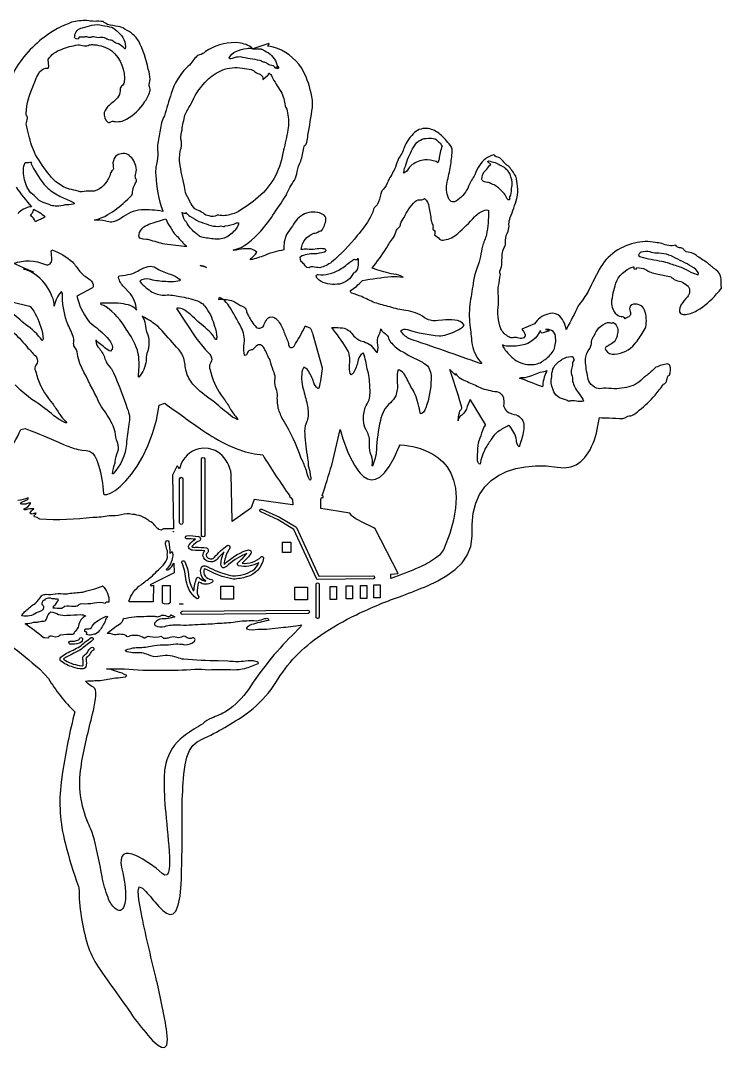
# Model space of a CAD drawing. Extents: x 1.7 to 29.6, y 0.9 to 42.6.
# Drawn here: x 15.69 to 29.64, y 0.92 to 21.36 of the extents above; entities that cross this region are included whole.
import ezdxf

# ---------------------------------------------------------------- set-up
doc = ezdxf.new("R2010")
doc.units = 0
doc.linetypes.add('0', pattern=[0])
doc.layers.add('1', color=7, linetype='0')

msp = doc.modelspace()

# ---------------------------------------------------------------- linework, layer by layer
at = {"layer": '1'}
for points in [[(14.877773, 9.345161, -0.044634), (16.068104, 8.456306), (16.172707, 8.352585), (16.247654, 8.264275, 0.059456), (16.772152, 7.601959, 0.022772), (16.529171, 6.400893), (16.50341, 6.202407, 0.097724), (16.582159, 4.994039, 0.02961), (16.846912, 4.127075), (16.855816, 4.096024, 0.071144), (17.026754, 2.967702, 0.064091), (17.235443, 2.527192, -0.002055), (17.970167, 1.488497, 0.024813), (18.320026, 1.063995), (18.415649, 0.976868), (18.496403, 0.927643), (18.559616, 0.922531), (18.602619, 0.967712), (18.617123, 1.08432), (18.597725, 1.286758, 0.018487), (18.384703, 2.318351, -0.008054), (18.091303, 3.614013), (18.049095, 3.862244), (18.035194, 4.035858), (18.056522, 4.116989), (18.119354, 4.089294, -0.033521), (18.363602, 3.819031), (18.444511, 3.727631), (18.522938, 3.649567), (18.597549, 3.593185), (18.667004, 3.566895), (18.729969, 3.579071), (18.785103, 3.638092), (18.831081, 3.752335), (18.866558, 3.930191), (18.8902, 4.180023, 0.011195), (18.908752, 5.683895, -0.017557), (18.941673, 6.362565), (18.967705, 6.543884), (19.005005, 6.699997), (19.05563, 6.829575), (19.121658, 6.93129), (19.205147, 7.003799), (19.30584, 7.055344, 0.043793), (20.184855, 7.560767, 0.068941), (20.678677, 8.044121), (20.773624, 8.186295, -0.110846), (21.669985, 9.12732, -0.041088), (22.376432, 9.535048, -0.030509), (23.288769, 9.912667, 0.008612), (23.789524, 10.110359), (23.992382, 10.206573), (24.177608, 10.312592), (24.340672, 10.431435), (24.477047, 10.566101), (24.582211, 10.719597), (24.65163, 10.894936), (24.680775, 11.0951), (24.677288, 11.329613), (24.697887, 11.554604), (24.748333, 11.753639), (24.826221, 11.927422), (24.929165, 12.076683), (25.05479, 12.20211), (25.200695, 12.304443), (25.364498, 12.384361), (25.543804, 12.442589), (25.736233, 12.479836), (25.939396, 12.496811), (26.150898, 12.494225), (26.368359, 12.472794), (26.518307, 12.460213), (26.640652, 12.477058), (26.747776, 12.518433), (26.840694, 12.580681), (26.920444, 12.660095), (26.988056, 12.752998, 0.09305), (27.180035, 13.290665), (27.208721, 13.460754, 0.052764), (27.405003, 13.453896, 0.028377), (27.673931, 13.440292, 0.155297), (27.750942, 13.474167, -0.049078), (27.852528, 13.498817, 0.087634), (28.001194, 13.603653, 0.048598), (28.318417, 13.90239, -0.013996), (28.486019, 14.118805, 0.125907), (28.547298, 14.175766), (28.561253, 14.259872, -0.285291), (28.606541, 14.303383, 0.17697), (28.610842, 14.495563, 0.219417), (28.565311, 14.526634, 0.085441), (28.334675, 14.457114, 0.008385), (28.202641, 14.335175, 0.05997), (28.033527, 14.193703, -0.147196), (27.701374, 14.048454, -0.034961), (27.503231, 14.027885, 0.017106), (27.289265, 14.043343, -0.146018), (27.150791, 14.039978, -0.100474), (27.017971, 14.146446, -0.115584), (26.97205, 14.29744, -0.051662), (26.931774, 14.633484, -0.132021), (27.018456, 14.828723, 0.128078), (27.054993, 14.971539, -0.12872), (27.106197, 15.08712, -0.050875), (27.197483, 15.242935, -0.1275), (27.373034, 15.346326, -0.134938), (27.436764, 15.339706, 0.187228), (27.481884, 15.346558), (27.490574, 15.347214), (27.497356, 15.33934, -0.32655), (27.570217, 15.128296), (27.565792, 15.106796, -0.256289), (27.425241, 14.911393, 0.014251), (27.338657, 14.85943, 0.368815), (27.335724, 14.796961, 0.303767), (27.511448, 14.720032, 0.208424), (27.91316, 14.923111, 0.065397), (28.07719, 15.164574, 0.170804), (28.13728, 15.301918, 0.14982), (28.089725, 15.636513, 0.31124), (27.855915, 15.70383, 0.382246), (27.814129, 15.591408), (27.822727, 15.5662, -0.456773), (27.77766, 15.455284, 0.030426), (27.723934, 15.425072, 0.291986), (27.643291, 15.464699, -0.22116), (27.538494, 15.523361, -0.218462), (27.459972, 15.794472, -0.057037), (27.554115, 16.175312, -0.138582), (27.724087, 16.373314, -0.102371), (27.887005, 16.458534), (27.89526, 16.457169), (27.89645, 16.420502), (27.896847, 16.419518), (27.93829, 16.410477), (27.952145, 16.441673), (27.955715, 16.443771, -0.092297), (28.126911, 16.40522, 0.11445), (28.348652, 16.3181, -0.009463), (28.602589, 16.267159, -0.092966), (28.698193, 16.206161, 0.082905), (28.827946, 16.16423, -0.038285), (28.951885, 16.094856, -0.39596), (28.9732, 15.88124), (28.960051, 15.861316, 0.037013), (28.838791, 15.709374, 0.140637), (28.802441, 15.562991, 0.280234), (28.852955, 15.513306), (28.884823, 15.507744, 0.136976), (29.149807, 15.586983, 0.090982), (29.539867, 15.918037, 0.098054), (29.637569, 16.035805, 0.098797), (29.632473, 16.064995, -0.011565), (29.630871, 16.219696, 0.233104), (29.524555, 16.400139, -0.030163), (29.358891, 16.534081, 0.005254), (29.16235, 16.663658, 0.056661), (29.077131, 16.724304, 0.001178), (28.937698, 16.757324, -0.165175), (28.88937, 16.803383, 0.249129), (28.804852, 16.834831, -0.297581), (28.731274, 16.88591, -0.169057), (28.451992, 16.921967, 0.049341), (28.327824, 16.938881, 0.120982), (27.910633, 16.927422, 0.236417), (27.17786, 16.346397, 0.018606), (26.985958, 15.963211, -0.016718), (26.808064, 15.707406), (26.790173, 15.677783, -0.00309), (26.561766, 15.231528), (26.546192, 15.207146, 0.216386), (26.386532, 15.501771, 0.229996), (26.181608, 15.517985, 0.179273), (25.918407, 15.322113), (25.663708, 15.216606, -0.125632), (25.734615, 15.102468, -0.354961), (25.683964, 15.03794, -0.240023), (25.581612, 15.046247, 0.176544), (25.485615, 15.044701, -0.222319), (25.407696, 15.06501, -0.14953), (25.245968, 15.225426, -0.120092), (25.199665, 15.708351, 0.053227), (25.193325, 15.923737, -0.067082), (25.204922, 16.075699, -0.003204), (25.240887, 16.306602, -0.258561), (25.231915, 16.368965), (25.263966, 16.453838, -0.000552), (25.279797, 16.737923, -0.03751), (25.333347, 16.87635, 0.114521), (25.341763, 16.988266, -0.121438), (25.392752, 17.164223, 0.130276), (25.408833, 17.304466, -0.090397), (25.437405, 17.435791, 0.021038), (25.566547, 17.819641, 0.09266), (25.577869, 18.065147, 0.080873), (25.545513, 18.258163, 0.050794), (25.413944, 18.447304, -0.062334), (25.256308, 18.598692, 0.173164), (25.156086, 18.646507, -0.268332), (25.119617, 18.680092), (25.106838, 18.684715, 0.187589), (24.825287, 18.473814, 0.068986), (24.730656, 18.290947, -0.076723), (24.663235, 18.182259, 0.005506), (24.589146, 18.018036, -0.125438), (24.359381, 17.764677, -0.12193), (24.288189, 17.749458, -0.237109), (24.208561, 17.822884, -0.16182), (24.181341, 18.143442, 0.00069), (24.249905, 18.458447, 0.007309), (24.283478, 18.757992, 0.191867), (24.217808, 18.904045, 0.052882), (24.012104, 19.116343, 0.129821), (23.772465, 19.212626, 0.225031), (23.503941, 19.101673, 0.115146), (23.325993, 18.824951, -0.054362), (23.214962, 18.611015, 0.039598), (23.151119, 18.443573, -0.056231), (23.024593, 18.205185, -0.009972), (22.943752, 18.034248, -0.032173), (22.888103, 17.978088, 0.088021), (22.860073, 17.91143, -0.035668), (22.796589, 17.701904, -0.094444), (22.746906, 17.652306, 0.115776), (22.702236, 17.547096, -0.07198), (22.647907, 17.440895, -0.065771), (22.393406, 17.080017, -0.050247), (21.883266, 16.551132, -0.104011), (21.650318, 16.439857, -0.04691), (21.507442, 16.460121, 0.193762), (21.435131, 16.436096), (21.389622, 16.442024, -0.104091), (21.335636, 16.507401, -0.013414), (21.270493, 16.574211, -0.13003), (21.261715, 16.665794, -0.118202), (21.541924, 16.720514, 0.06362), (21.737492, 16.758629), (21.757908, 16.770119), (21.773762, 16.78389), (21.76759, 16.797585, 0.179456), (21.704035, 16.817465, 0.076692), (21.557522, 16.806007, -0.044568), (21.392887, 16.808126, -0.000531), (21.277925, 16.804037), (21.276089, 16.810356, -0.274365), (21.52541, 17.124458, 0.157839), (21.636318, 17.164894, -0.193165), (21.684246, 17.170624, 0.110896), (21.769348, 17.40106, 0.268881), (21.706478, 17.501549), (21.681866, 17.514893, 0.190255), (21.344875, 17.512947, 0.154604), (21.103298, 17.269089, 0.030591), (20.987118, 17.097473, 0.124771), (20.932451, 16.807487), (20.932125, 16.792404, 0.070776), (20.550858, 16.683826, -0.025387), (20.270641, 16.594666, 0.027489), (20.265278, 16.618546, 0.12115), (20.391972, 16.748703, 0.21976), (20.182688, 16.816481, 0.059371), (19.983505, 16.787436, -0.000097), (19.923061, 16.78968, 0.119926), (20.220932, 16.934357, 0.081546), (20.683611, 17.437649, -0.004645), (20.940987, 17.820284), (20.974922, 17.875618, -0.038229), (21.141972, 18.1847, 0.088226), (21.195446, 18.352337, -0.057133), (21.268406, 18.55938, 0.037617), (21.327003, 18.826157, -0.09988), (21.345074, 18.873665, 0.248732), (21.390041, 18.936821, 0.041831), (21.409954, 19.074883, 0.014749), (21.499725, 19.627871, 0.08578), (21.473331, 19.914604, 0.08482), (21.281368, 20.414848, 0.176035), (20.720407, 20.831482, 0.040145), (20.604858, 20.850334, 0.227431), (20.63834, 20.898186), (20.635593, 20.898727), (20.31694, 20.797493, 0.011142), (20.471725, 20.79302, -0.033671), (20.492496, 20.787239), (20.552605, 20.754028, -0.173035), (20.782543, 20.525459, -0.032635), (20.800636, 20.443398), (20.806309, 20.451103, -0.37485), (20.819077, 20.39872), (20.817238, 20.399696, -0.165413), (20.800453, 20.443146), (20.772137, 20.404716, 0.323421), (20.660662, 20.468569, -0.209745), (20.596069, 20.509499, 0.119697), (20.525482, 20.529877, -0.03406), (20.458817, 20.564209, -0.007015), (20.06731, 20.633377, 0.115903), (19.901411, 20.599661, -0.10818), (19.854496, 20.598061), (19.847912, 20.605049), (19.847027, 20.615356, -0.191532), (19.975655, 20.741425, -0.093312), (20.196255, 20.803444, -0.185753), (20.311779, 20.7985), (20.30896, 20.80394, 0.140115), (20.036884, 20.914856), (19.960899, 20.920456, 0.144003), (19.372864, 20.74247, -0.175833), (19.254143, 20.677557, 0.168523), (19.186089, 20.632257, 0.038523), (19.104748, 20.530754, -0.037798), (18.996155, 20.419029, 0.118704), (18.692623, 19.908766, 0.007105), (18.555351, 19.461548, 0.096606), (18.472773, 19.178459, 0.000647), (18.421139, 18.879234, 0.02909), (18.426308, 18.680565, -0.042817), (18.388531, 18.443436, 0.072069), (18.383244, 18.281425, 0.072417), (18.522064, 17.569611), (18.521378, 17.55999, 0.05487), (18.091221, 17.589613, 0.146237), (17.698002, 17.426258, -0.087242), (17.512997, 17.346901, -0.098424), (17.389824, 17.368179, 0.064054), (17.157085, 17.384506, 0.086061), (17.432701, 17.498146, 0.074812), (17.77269, 17.756996), (17.828583, 17.804153, 0.157602), (17.920868, 17.918617, -0.017035), (17.938625, 18.039757, -0.007657), (17.999285, 18.155643, 0.254697), (17.984142, 18.216789, -0.201546), (17.989185, 18.312996, 0.145729), (17.984539, 18.467354, 0.213379), (17.827457, 18.691864, 0.302905), (17.581459, 18.651695, 0.195469), (17.533508, 18.478241), (17.536114, 18.444405), (17.540794, 18.410248), (17.53355, 18.39238, 0.195793), (17.467457, 18.266321, -0.235871), (17.161472, 17.965309), (17.146755, 17.963211, 0.021886), (16.999649, 17.964577, -0.170514), (16.838821, 17.962433, 0.003971), (16.66497, 18.003899, -0.154989), (16.270569, 18.285303, -0.04496), (15.994061, 18.689087, -0.060164), (15.859089, 19.076241, -0.026659), (15.808899, 19.295609, -0.075255), (15.832279, 19.413694, 0.25174), (15.80698, 19.475861), (15.805523, 19.506058, -0.101249), (15.954773, 20.072777, -0.060668), (16.073288, 20.336531, -0.251772), (16.24408, 20.409988), (16.258789, 20.442345), (16.259331, 20.444336), (16.241638, 20.586113, -0.165384), (16.508722, 20.785002, -0.058006), (16.8335, 20.873215, -0.070598), (16.957615, 20.856834, 0.127581), (17.061604, 20.872276, -0.106743), (17.154556, 20.875748, -0.13901), (17.510036, 20.756897, -0.237229), (17.758545, 20.124763, -0.198266), (17.704201, 20.054008, 0.213805), (17.673874, 19.961998, -0.208929), (17.61977, 19.820953, -0.039943), (17.455481, 19.66979, 0.119521), (17.356941, 19.527328, 0.254428), (17.429535, 19.338997, 0.364038), (17.491898, 19.345146, -0.185038), (17.550793, 19.350899, 0.184427), (17.803778, 19.39801, 0.131565), (18.158234, 19.732946, 0.053456), (18.268707, 19.944237, 0.198605), (18.256653, 20.042656), (18.255043, 20.050255, -0.055973), (18.269581, 20.187035, 0.105538), (18.232483, 20.389832, 0.073154), (18.044779, 20.945272, 0.153416), (17.774197, 21.180351, 0.160763), (17.635025, 21.242943, -0.034816), (17.42696, 21.280014, -0.038863), (17.339806, 21.336174, 0.054034), (17.16317, 21.341225, -0.044475), (17.015041, 21.357964, 0.069889), (16.710838, 21.322945, 0.079624), (16.171419, 21.030508, 0.119802), (15.523457, 20.261932, 0.0191)], [(15.605406, 18.04059, 0.031536), (15.910652, 17.653877), (15.908573, 17.652435), (15.88171, 17.650955, 0.132694), (15.639219, 17.520685, -0.0162)], [(14.782379, 15.937561), (15.875435, 15.67495), (15.888565, 15.668922, -0.10337), (16.096756, 15.256676, -0.094401), (16.140923, 15.016705, -0.113007), (16.126026, 14.987846, 0.094289), (15.791302, 15.311218), (15.760376, 15.33503, 0.038739), (15.440321, 15.593324, 0.072361)], [(15.560417, 15.142555, -0.038542), (15.84219, 14.840126, 0.001357), (16.010008, 14.662035, -0.334659), (16.001221, 14.501801, 0.259986), (15.990334, 14.3853, -0.035301), (16.03368, 14.239204), (16.049395, 14.193933, 0.077696), (16.333759, 13.730667, -0.026384), (16.456066, 13.544579, 0.046292), (16.615513, 13.354706), (16.606178, 13.350975), (16.586029, 13.354919, -0.082773), (16.395981, 13.467215, 0.001902), (16.045033, 13.740036, -0.068999), (15.58835, 14.108871, -0.138862)], [(14.964157, 12.322922, 0.143802), (15.699535, 13.222046), (15.785866, 13.238632, -0.020735), (16.545591, 12.922468, 0.03872), (16.838749, 12.823647), (16.919338, 12.809441), (16.99894, 12.803696), (17.066177, 12.791664), (17.123302, 12.751465), (17.172142, 12.688019), (17.213322, 12.60656), (17.247475, 12.512344, -0.054648), (17.342136, 11.936943), (17.354301, 11.92411), (17.410988, 11.924965), (17.486534, 11.952614), (17.577179, 12.00705), (17.67918, 12.088249), (17.78878, 12.196251), (17.902225, 12.331032), (18.015774, 12.492592), (18.12566, 12.680939), (18.228138, 12.896072), (18.319458, 13.137993), (18.395866, 13.406693), (18.453609, 13.702179), (18.562695, 13.740864, 0.000372), (19.322447, 13.197821, 0.031707), (19.822971, 12.906799), (19.994785, 12.832703), (20.168991, 12.774933), (20.345345, 12.736351), (20.51156, 12.717096, 0.016103), (21.051346, 11.89305), (21.04438, 11.888206), (21.06094, 11.86615), (21.070801, 11.86615), (21.102905, 11.82238), (21.110531, 11.723206), (21.107113, 11.723198), (20.338493, 11.827507), (20.272743, 11.647148), (20.271538, 11.645096), (19.903198, 11.392204), (19.902431, 11.400154), (19.886024, 12.329575, 0.181339), (19.66099, 12.743019, 0.077987), (19.527142, 12.817139), (19.434933, 12.841438), (19.333332, 12.846779), (19.242523, 12.834244, 0.270396), (18.867275, 12.477867), (18.854809, 12.440346, -0.020089), (18.810261, 12.500145), (18.716801, 12.313232), (18.716824, 12.303055), (18.734608, 11.256783), (18.734055, 11.241669, 0.020959), (18.552681, 11.24435, 0.139008), (18.497208, 11.217674, 0.013924), (18.443485, 11.231277, 0.27734), (18.411957, 11.259071, -0.142327), (18.368416, 11.308495, 0.154686), (18.255318, 11.394829), (18.250271, 11.402435, 0.153235), (17.919975, 11.531082, 0.131798), (17.698627, 11.518852, -0.049989), (17.45583, 11.499603, -0.034366), (17.134064, 11.467636, -0.041791), (16.076984, 11.433159, -0.080948), (16.023327, 11.471512, 0.019102), (15.97425, 11.482947, -0.539992), (15.984215, 11.52533, 0.203898), (16.006336, 11.557304, 0.088112), (15.941959, 11.539246, -0.248445), (15.884228, 11.552444), (15.883762, 11.561066, -0.164611), (15.950965, 11.631664, 0.037674), (15.961304, 11.642868, 0.12385), (15.801479, 11.619408, -0.106181), (15.764114, 11.622543, -0.263729), (15.768021, 11.643097, 0.167849), (15.891956, 11.745552), (15.894482, 11.757462), (15.888039, 11.760368, 0.06436), (15.80233, 11.736076, -0.086581), (15.683487, 11.741341)], [(15.684067, 11.74807, -0.106964), (15.743214, 11.784126, 0.096198), (15.839355, 11.83567), (15.845028, 11.846329), (15.845406, 11.858078, -0.053971), (15.63957, 11.804094)]]:
    msp.add_lwpolyline(points, format="xyb", dxfattribs=at)
for points in [[(16.84026, 20.987137), (16.799709, 20.995094, -0.411196), (16.77124, 21.046824, -0.345182), (16.926674, 21.214447, 0.038447), (17.113903, 21.267914, -0.117432), (17.324955, 21.259995, -0.047804), (17.51009, 21.22393, -0.112207), (17.634048, 21.127251, -0.27169), (17.775902, 20.794769), (17.768818, 20.795494, 0.072653), (17.641159, 20.893578, -0.059002), (17.548779, 20.931938, 0.313203), (17.473709, 20.968437, -0.17247), (17.389748, 21.001961, 0.22404), (17.27433, 21.018011, -0.101057), (17.151106, 21.034233, 0.178574), (17.094181, 21.018379, -0.102692), (17.014462, 21.032974, 0.080523), (16.949703, 21.024719, 0.066604), (16.863331, 21.02449, 0.312453)], [(18.884739, 18.999039, -0.088909), (18.906933, 19.182587, -0.030287), (18.965633, 19.477943, -0.060631), (19.070396, 19.670547), (19.083805, 19.693954), (19.111607, 19.753611, -0.088417), (19.404577, 20.173042, -0.087305), (19.703568, 20.372929, -0.135552), (20.107552, 20.411522, -0.024148), (20.284954, 20.383896, -0.093371), (20.366058, 20.330589, 0.019841), (20.467403, 20.285645, -0.27344), (20.516808, 20.185898), (20.61549, 20.270569), (20.61726, 20.2724), (20.633259, 20.312836), (20.637207, 20.314301, -0.177567), (20.692776, 20.242004, 0.018532), (20.870182, 19.947275, -0.05133), (20.933903, 19.804359, 0.03902), (20.957386, 19.663879, -0.097429), (21.00515, 19.521385, -0.108903), (21.0121, 19.181175, -0.018531), (20.924892, 18.776039), (20.914219, 18.722122, -0.19021), (20.370949, 17.79739, -0.051643), (19.974476, 17.532135, -0.069225), (19.72826, 17.472534, 0.066688), (19.606476, 17.481926, -0.190677), (19.447525, 17.469009, -0.178602), (19.324085, 17.530014, 0.02645), (19.199329, 17.590004, -0.16151), (19.086926, 17.712563, 0.006297), (18.991173, 17.897308, -0.060923), (18.953899, 18.058599, -0.022492), (18.862007, 18.523493, -0.091156), (18.887884, 18.819397, 0.10746)], [(23.324253, 18.358498, -0.150338), (23.352901, 18.458801, -0.071761), (23.494238, 18.80407), (23.528629, 18.866501, -0.279526), (23.80801, 19.014366), (23.832256, 19.015076, -0.19004), (23.97105, 18.983498, 0.069229), (24.05006, 18.916153), (24.061131, 18.881706), (24.07835, 18.867798, 0.036408), (24.01927, 18.600294, -0.021587), (24.001148, 18.539131), (23.992168, 18.527664), (23.98074, 18.540054), (23.961109, 18.55085, 0.084253), (23.733913, 18.587318, 0.114582), (23.486414, 18.491364, 0.098301), (23.393938, 18.380547, -0.14725), (23.318172, 18.323456), (23.312359, 18.326103, 0.167797)], [(16.045658, 17.799141), (15.961861, 17.875931, -0.169509), (15.784843, 18.151154, -0.128887), (15.759523, 18.462292, -0.056696), (15.787202, 18.533691, -0.002051), (15.91368, 18.538376), (15.896049, 18.523102, 0.045692), (16.157873, 18.101315, 0.084634), (16.395657, 17.908791, 0.055973), (16.636988, 17.789152, -0.028824), (16.750788, 17.735422, -0.073555), (16.766491, 17.716743), (16.756561, 17.707565), (16.74144, 17.701111, -0.042296), (16.579998, 17.689651, -0.109003), (16.41457, 17.667, -0.06889), (16.301548, 17.677773, 0.056046), (16.142483, 17.735489, -0.100377)], [(24.981129, 18.138214, -0.224269), (24.878361, 18.181648), (24.872379, 18.195869, -0.248324), (24.957005, 18.387629), (24.970243, 18.400742, -0.069302), (25.04784, 18.491661), (24.992382, 18.548302), (24.992817, 18.549988), (25.004597, 18.564758, -0.002153), (25.135662, 18.53447, -0.039428), (25.336231, 18.421661, -0.155959), (25.442608, 18.249321, -0.162822), (25.453098, 18.014717), (25.452175, 18.000679, -0.163631), (25.421921, 17.850548), (25.418209, 17.838593, -0.115794), (25.425938, 17.801956, -0.586144), (25.379177, 17.801369), (25.370213, 17.814758, 0.136114), (25.243206, 17.988327, 0.125332), (25.064083, 18.106537, 0.083734)], [(22.375332, 16.068611, 0.033624), (22.494602, 16.184639, -0.022133), (23.074917, 16.264318, -0.04937), (23.297207, 16.251335), (23.30891, 16.253044, 0.095954), (23.122181, 16.309502), (23.066275, 16.320087, -0.011593), (22.688549, 16.429626, 0.014028), (22.969219, 16.820633, -0.037495), (23.113071, 17.039169, 0.064405), (23.174726, 17.188158, -0.145704), (23.2262, 17.243622, 0.189395), (23.256008, 17.314075, -0.128102), (23.325878, 17.437889, -0.094762), (23.542408, 17.757902, -0.186501), (23.673578, 17.792664, 0.123361), (23.723576, 17.811989), (23.733181, 17.814995, -0.197111), (23.817059, 17.651367, -0.019202), (23.863733, 17.378452, 0.050716), (23.893314, 17.293686, -0.128789), (23.895031, 17.204376), (23.938389, 17.173386), (23.941402, 17.16993, -0.016621), (23.929913, 17.096489, -0.048522), (24.031845, 17.007654, 0.249751), (24.125645, 16.992256, 0.141041), (24.390553, 17.11908, 0.028101), (24.724306, 17.450071, -0.100572), (24.927141, 17.587166, -0.121785), (24.989788, 17.587471, -0.24747), (25.005047, 17.558998, -0.042011), (24.964024, 17.099442, -0.008633), (24.881115, 16.866501, 0.025325), (24.846928, 16.664207, -0.042446), (24.814716, 16.554306), (24.752056, 16.363579, 0.059516), (24.700069, 16.122421, 0.008753), (24.631105, 15.706486, 0.065104), (24.640713, 15.246554, 0.004694), (24.677959, 14.905159, 0.138572), (24.870899, 14.531837), (24.835217, 14.534803, 0.004354), (23.412975, 15.02993, -0.078254), (23.254444, 15.17617, -0.326162), (23.391682, 15.20784, 0.052623), (24.018764, 15.083305, 0.094952), (24.171322, 15.108604, 0.077225), (24.483669, 15.253731), (24.50713, 15.275528), (24.52235, 15.297104, 0.212992), (24.333412, 15.395164, 0.069659), (24.086887, 15.396286), (24.001408, 15.388283), (23.958714, 15.385452, -0.183931), (23.732426, 15.445183, 0.131997), (23.355511, 15.586906, -0.038025), (23.041149, 15.658974, -0.011729), (22.743084, 15.742561, -0.01846), (22.480267, 15.865585, 0.012081), (22.283245, 15.932229, -0.270723), (22.257504, 15.984154, 0.037716)], [(15.928596, 17.532837, 0.049794), (15.961025, 17.602982, 0.055562), (16.063595, 17.547089, -0.010612), (16.186543, 17.454002, -0.026152), (15.988579, 17.355583, 0.203453), (15.889839, 17.471725, 0.020463)], [(18.199562, 17.00312), (18.134785, 17.010185, -0.2326), (18.052105, 17.045593), (18.046459, 17.06591, -0.285759), (18.211674, 17.287628), (18.246929, 17.303123, -0.005514), (18.581116, 17.41291, 0.063827), (18.682228, 17.234596, 0.124255), (18.818342, 17.057467, 0.034864), (18.963346, 16.898291), (18.998234, 16.868454), (19.005394, 16.858704, -0.009491), (18.565689, 16.906715, -0.010414), (18.255623, 16.993813, 0.021321)], [(19.987942, 17.225159, -0.101225), (19.799377, 17.050568, -0.144851), (19.560226, 17.009293, -0.006301), (19.297895, 17.044498, -0.143137), (19.229992, 17.08783, 0.048789), (19.161968, 17.139198, -0.071328), (18.992477, 17.344292, -0.124373), (18.914165, 17.508995, 0.035758), (18.899483, 17.5383, 0.048959), (18.990494, 17.521416), (18.979111, 17.536804), (18.979397, 17.537598, -0.002228), (19.06382, 17.462883, 0.013024), (19.241291, 17.358559, -0.040445), (19.432484, 17.290024, 0.065838), (19.625381, 17.260849, -0.193956), (19.728611, 17.260187, 0.284198), (19.765381, 17.275536, 0.099707), (19.989824, 17.330347, -0.185964), (20.028557, 17.332977, -0.207365)], [(15.707287, 16.458115, 0.009872), (15.555775, 16.526627, -0.190286), (16.188946, 16.503136, 0.548153), (16.316048, 16.604469, -0.005698), (16.306446, 16.76487, -0.058371), (16.315376, 16.797745, -0.092411), (16.727337, 16.553505, -0.021181), (16.870876, 16.36692, 0.078244), (17.052542, 16.219769, -0.161003), (17.138922, 16.106495, -0.140072), (17.132996, 16.045204), (17.127693, 16.039833), (16.815498, 15.872284, 0.102183), (17.036804, 15.391891, 0.063581), (17.172188, 15.269539, -0.045231), (17.446503, 15.016106), (17.485947, 14.961761), (17.512482, 14.909325), (17.522774, 14.860123), (17.513493, 14.815491), (17.481304, 14.776764), (17.455429, 14.785415, -0.002768), (17.235897, 14.953441, -0.034531), (17.193214, 15.000725), (17.189297, 14.985565, 0.172113), (17.261971, 14.828621, -0.111964), (17.373512, 14.623665, 0.108125), (17.485092, 14.446976, -0.079938), (17.543896, 14.349251, -0.024999), (17.81728, 13.635437, -0.165498), (17.850883, 13.323364, 0.037061), (17.80089, 12.929765, -0.16365), (17.537716, 12.337555), (17.521603, 12.334541, -0.047038), (17.574257, 12.554985), (17.57856, 12.577393, -0.098843), (17.630884, 12.780028, 0.179838), (17.622517, 12.961655, -0.075423), (17.573788, 13.172462, 0.080392), (17.514648, 13.334137, 0.054527), (17.30175, 13.670776, -0.032507), (17.213051, 13.862288, -0.017061), (16.87561, 14.531741, -0.059434), (16.828169, 14.723329), (16.817692, 14.765669), (16.804943, 14.807381, -0.022366), (16.754707, 14.886688, -0.096035), (16.754452, 14.979836, 0.114255), (16.740898, 15.069702, 0.019689), (16.622032, 15.345978, -0.057319), (16.558308, 15.606064, -0.08237), (16.530033, 15.872742, 0.105648), (16.511566, 15.964455), (16.50079, 15.957336, 0.127775), (16.361034, 15.671445, 0.119952), (16.325211, 15.86309, 0.199577), (15.849102, 16.382927, -0.00345), (15.749626, 16.414047, -0.068113), (15.851223, 16.382271, 0.047303), (15.954849, 16.354889, -0.036304)], [(28.216185, 16.752415, 0.147173), (28.03908, 16.746391, 0.179889), (27.989727, 16.694054, 0.405349), (28.016018, 16.662066), (28.032322, 16.655952, 0.030371), (28.449047, 16.571602, -0.045026), (28.595106, 16.5275, 0.008709), (28.839077, 16.44928, -0.010762), (29.026165, 16.35096, -0.032741), (29.173214, 16.299263), (29.178501, 16.33168), (29.163074, 16.366043), (29.130764, 16.40152), (29.085377, 16.437302, 0.035741), (28.722286, 16.62793, 0.154097), (28.344469, 16.727715, -0.093238)], [(21.615948, 16.301308, 0.15895), (22.024015, 16.393948, 0.061585), (22.245815, 16.5522, 0.112549), (22.323246, 16.609421), (22.342121, 16.604843), (22.398434, 16.604248), (22.400112, 16.604996, 0.157796), (22.40266, 16.630669, -0.108476), (22.407536, 16.494431, -0.197915), (22.353489, 16.352127, 0.28293), (22.293911, 16.291519, -0.244373), (21.99111, 16.109209, -0.184398), (21.63413, 16.192926, -0.061859), (21.584614, 16.244843), (21.579006, 16.261032, -0.654485)], [(17.380455, 15.738976), (17.48946, 15.740257, -0.093067), (17.880178, 15.690521, -0.126062), (17.998188, 15.597023, 0.19275), (17.847469, 15.954407), (17.768269, 16.037643, -0.116289), (17.649193, 16.216522), (17.643696, 16.247749), (17.648071, 16.274559), (17.6703, 16.280228, 0.00707), (17.878052, 16.309303, 0.0588), (18.109325, 16.420387, -0.096101), (18.275768, 16.469673, -0.141932), (18.420681, 16.41777, 0.07362), (18.675816, 16.311577, -0.088086), (18.853851, 16.211761), (18.872452, 16.19043), (18.865372, 16.176186, -0.081262), (18.541622, 16.166679, -0.066106), (18.252605, 16.213617, 0.188971), (18.066578, 16.176102), (18.073437, 16.156746, 0.058848), (18.314243, 15.952087, 0.150355), (18.578808, 15.89576, -0.078471), (18.856461, 15.86776, -0.034747), (19.212034, 15.782529, -0.163325), (19.396824, 15.623047, -0.088017), (19.55304, 15.274109, -0.070328), (19.59737, 15.05394), (19.595219, 15.032249), (19.590031, 15.014), (19.579174, 15.009315, 0.096148), (19.286068, 15.314217), (19.25745, 15.337349, 0.037198), (18.964516, 15.591915, 0.091868), (18.850979, 15.635033), (18.81543, 15.63401), (18.796989, 15.627373), (19.17981, 15.043603, 0.008643), (19.403954, 14.773987, -0.140437), (19.494034, 14.647507, -0.214672), (19.46648, 14.528954, 0.236438), (19.463554, 14.408981, -0.031121), (19.503338, 14.264709, 0.082582), (19.762478, 13.797371, -0.025654), (19.887913, 13.594406, 0.030681), (20.023491, 13.419838), (20.005398, 13.421921, -0.098328), (19.827721, 13.530869, -0.006839), (19.521408, 13.787888, -0.058984), (19.124043, 14.121411, -0.105594), (18.987946, 14.378845, 0.014094), (18.939796, 14.637062, 0.126816), (18.799244, 14.857552), (18.754681, 14.906308, 0.020104), (18.423489, 15.273262, 0.055867), (18.15918, 15.445954, -0.009406), (18.114178, 15.475563, -0.121031), (18.171795, 15.316208, 0.038252), (18.207188, 15.14727, -0.151236), (18.246212, 14.960869, -0.119163), (18.209423, 14.733471, 0.074203), (18.191278, 14.589025, -0.157324), (18.0462, 14.261696), (18.039593, 14.268372), (18.04781, 14.413612, 0.088085), (18.018017, 14.801468, 0.063337), (17.796364, 15.218605, 0.101662), (17.396278, 15.661459, 0.074379), (17.299751, 15.700066), (17.29068, 15.740608), (17.331207, 15.739273)], [(19.348763, 16.473167), (19.395718, 16.446793), (19.279148, 16.479774), (19.269615, 16.483292, -0.03769)], [(19.980431, 15.742332, 0.050932), (20.142422, 15.655166, -0.252611), (20.191578, 15.56025, 0.088038), (20.226622, 15.483274, 0.065944), (20.381166, 15.259192, 0.542217), (20.5427, 15.316257, -0.031035), (20.59931, 15.421391, -0.162123), (20.661926, 15.458626), (20.705154, 15.461166, -0.199433), (20.824255, 15.374448, -0.083209), (20.932827, 15.164148, 0.00128), (21.021233, 14.94986, 0.080232), (21.036476, 14.871933, 0.558821), (21.143181, 14.891548), (21.164295, 14.930154, 0.029628), (21.360386, 15.281776, 0.064488), (21.450233, 15.245205, -0.203325), (21.469997, 15.215729, -0.006654), (21.511623, 15.11026), (21.695026, 14.44812), (21.695171, 14.42997, -0.025334), (21.629002, 14.042091), (21.610294, 14.036682, -0.145262), (21.523479, 14.16655, 0.062084), (21.412277, 14.399487, 0.124528), (21.327419, 14.461052), (21.300335, 14.409286, 0.121325), (21.317898, 14.031477, 0.003593), (21.396891, 13.715504, -0.07486), (21.410643, 13.450015, -0.075833), (21.372852, 13.342896, 0.117819), (21.349415, 13.132645, 0.037679), (21.404148, 12.65094, -0.018126), (21.418575, 12.497726, -0.022794), (21.468346, 12.258689, -0.049288), (21.464016, 12.2201), (21.455509, 12.210648, -0.160243), (21.421083, 12.267676, -0.05061), (21.382542, 12.403839, 0.020018), (21.279652, 12.643387, 0.055119), (20.91564, 13.413989, -0.05249), (20.821823, 13.64109, -0.062718), (20.80431, 13.914429, 0.096075), (20.767727, 14.068924, -0.096143), (20.758568, 14.238903, 0.113445), (20.722492, 14.393349, -0.03682), (20.657501, 14.592171, 0.017721), (20.541094, 14.835958, 0.132372), (20.464954, 14.905647, 0.218812), (20.410023, 14.89679, 0.03553), (20.307869, 14.804313, 0.423044), (20.196613, 14.715187, -0.40576), (20.148445, 14.69841, -0.090983), (20.137997, 14.87719), (20.142929, 14.937622, 0.153598), (20.082592, 15.25219, 0.019884), (19.840677, 15.684124, 0.066755), (19.725323, 15.805824, 0.015551), (19.640934, 15.803215), (19.638424, 15.805389), (19.650131, 15.852409), (19.655113, 15.851364, -0.062667), (19.727539, 15.806419, -0.152656)], [(23.184772, 14.217117), (23.187992, 14.139, -0.117807), (23.156593, 13.891502, -0.11293), (23.051388, 13.752365, 0.16963), (22.852703, 13.397095, 0.050381), (22.774477, 12.813046, -0.094961), (22.692829, 12.489685), (22.69109, 12.495789), (22.695194, 12.554543, 0.179018), (22.655865, 12.741592, -0.076402), (22.638788, 12.983276, 0.134233), (22.569057, 13.211517, -0.137873), (22.51791, 13.404144, -0.103389), (22.55135, 13.65667, 0.019914), (22.628567, 13.810478, 0.08281), (22.641766, 14.075455, 0.073107), (22.59203, 14.426331, 0.040216), (22.517178, 14.736252), (22.494846, 14.734909, 0.170951), (22.413479, 14.605797, -0.040311), (22.334238, 14.371624, -0.14596), (22.271999, 14.311058), (22.252308, 14.332222, -0.075298), (22.238758, 14.494087), (22.242252, 14.574951, 0.184642), (22.174191, 14.843346, 0.025543), (21.883541, 15.25145), (21.91441, 15.24762, -0.029817), (22.101772, 15.242607, -0.211768), (22.304121, 15.100629, 0.169409), (22.520933, 14.968277, -0.066645), (22.660587, 14.899277, -0.031364), (22.765846, 14.765881, 0.054326), (22.785015, 14.751602), (22.794895, 14.757469, 0.095883), (22.798294, 14.948697, -0.163733), (22.841351, 15.139534, 0.127936), (22.859341, 15.223259, 0.162445), (22.918766, 15.14727), (22.955585, 15.120865, -0.211589), (23.011953, 15.037608, 0.142506), (23.079067, 14.935631, 0.090664), (23.283657, 14.769005, -0.134977), (23.403278, 14.697365), (23.68861, 14.561615, 0.020333), (23.79018, 14.488609, -0.175871), (23.862019, 14.224052, -0.082083), (23.756094, 13.649368, -0.050039), (23.707119, 13.565338), (23.677799, 13.539742), (23.647923, 13.533501, 0.051204), (23.543964, 13.919336, 0.041795), (23.467943, 14.055656, 0.013224), (23.337149, 14.309078, 0.11636), (23.235661, 14.399208), (23.204105, 14.407104, 0.08915)], [(26.135948, 15.21131, -0.183133), (26.209064, 15.181641), (26.071186, 15.137291, -0.268677), (26.035923, 15.189453, -0.252498), (25.666759, 14.896708, -0.075398), (25.36005, 14.879555), (25.324429, 14.886566), (25.280613, 14.902344, 0.10128), (25.336153, 14.800847, 0.086451), (25.56085, 14.586972, 0.161049), (25.914816, 14.514339, 0.142803), (26.128437, 14.615974), (26.161106, 14.641571, 0.148281), (26.314001, 14.834719, 0.13629), (26.328732, 15.112655, 0.280733), (26.22151, 15.203877, 0.084637)], [(26.788853, 13.778908, 0.093391), (26.641155, 13.790894, -0.281972), (26.574474, 13.793945, 0.021826), (26.4175, 13.852542, -0.174785), (26.30588, 13.972548, -0.125342), (26.248104, 14.201065, 0.086287), (26.262981, 14.342766, -0.07946), (26.321674, 14.490967, -0.023335), (26.402302, 14.571404, 0.095747), (26.471027, 14.617607, -0.138683), (26.651358, 14.673813, -0.104133), (26.678158, 14.66272), (26.708164, 14.598998, 0.335632), (26.676746, 14.528854, -0.0916), (26.653469, 14.422081, 0.158163), (26.667973, 14.281174, -0.059778), (26.676785, 14.182709, 0.099071), (26.790653, 13.952141), (26.850574, 13.865845), (26.879353, 13.822571), (26.894352, 13.787003, -0.171679)], [(25.645672, 12.978882), (25.610569, 12.872284, -0.172866), (25.559072, 13.009347, 0.142151), (25.41963, 13.291979, 0.334563), (25.380207, 13.289413, 0.02215), (25.177738, 13.166992, 0.084976), (25.068377, 13.039653, 0.017602), (24.938824, 12.840385, 0.064991), (24.834919, 12.530479), (24.817577, 12.534187, -0.21595), (24.785023, 12.620056), (24.783894, 12.650337, 0.005395), (24.794857, 12.901344, -0.06991), (24.857159, 13.102821, -0.084776), (24.940853, 13.304411), (24.942295, 13.31074), (24.942921, 13.3172), (24.645969, 13.807076), (24.64159, 13.813843, 0.049675), (24.564844, 13.627332, -0.140567), (24.434008, 13.476569, 0.205426), (24.399113, 13.390723, -0.088999), (24.404873, 13.435402, -0.062314), (24.434734, 13.591019, 0.062244), (24.475063, 13.641762), (24.471539, 13.657593), (24.422123, 13.840179), (24.412121, 13.872467), (24.235348, 14.4123), (24.346035, 14.304359), (24.3437, 14.333344, 0.137619), (24.582432, 14.1726, -0.009568), (24.838802, 14.053795, 0.06538), (25.169096, 13.973503, -0.373519), (25.305159, 13.789879, -0.020315), (25.304203, 13.698151), (25.308147, 13.674965, 0.250616), (25.468189, 13.534409), (25.516644, 13.520027, -0.328245), (25.705418, 13.323944), (25.708317, 13.270096, -0.076146)], [(26.154003, 14.370064, 0.101393), (26.078957, 14.065957, 0.003907), (25.622265, 14.244598, -0.124835), (25.690983, 14.254951, 0.113957), (25.864391, 14.296219, -0.063191), (26.140139, 14.382051, 0.034762), (26.163433, 14.393372)], [(22.051319, 13.220032, 0.062407), (22.335371, 12.509023, 0.035523), (22.44788, 12.352715), (22.518497, 12.285858), (22.593655, 12.24012), (22.673077, 12.219917), (22.756481, 12.229668), (22.843601, 12.273773), (22.934139, 12.356651), (23.027821, 12.482727), (23.124363, 12.65641), (23.223492, 12.882111), (23.245266, 12.912163, -0.11815), (23.893772, 12.729561), (23.99625, 12.660492), (24.092396, 12.575897), (24.17889, 12.47422), (24.252399, 12.353874), (24.309612, 12.213287), (24.347187, 12.050896), (24.361805, 11.86512), (24.35014, 11.654381), (24.308865, 11.417122), (24.234653, 11.151756), (24.12421, 10.856773, -0.134671), (23.947201, 10.657005, -0.054286), (23.619179, 10.476679, -0.028345), (23.063206, 10.257332), (23.063259, 10.338249), (23.206181, 10.354729), (23.206196, 10.355614), (22.748753, 11.242889), (22.721256, 11.264877, -0.021555), (22.317257, 11.47271, -0.055948), (22.246861, 11.551735), (21.66769, 11.645515), (21.667713, 11.828987), (21.682163, 11.869858), (21.711697, 11.866165), (21.717304, 11.893661), (21.694675, 11.905807, 0.0117), (21.884624, 12.511627)], [(19.35866, 11.111572, -0.983712), (19.296177, 11.11261), (19.296194, 12.634407, -0.983712), (19.358677, 12.633369)], [(18.921194, 11.364334, -1.027499), (18.858696, 11.362595), (18.858696, 12.238228, -0.958028), (18.921131, 12.239555)], [(22.708065, 10.246635), (21.606014, 10.236572, -0.275217), (21.578342, 10.252777), (21.130154, 11.232849), (20.819065, 11.423187), (20.471516, 11.578758, -0.949512), (20.49617, 11.636093), (20.847935, 11.478699), (21.170406, 11.281494, -0.142042), (21.182426, 11.268982), (21.625309, 10.300179), (21.634777, 10.299339), (22.710278, 10.309052, -0.948763)], [(18.735737, 11.190262), (18.735909, 11.180283, -0.98784)], [(19.931599, 10.242256, -0.060206), (19.924629, 10.24263, -0.0721), (19.500942, 10.37793), (19.403637, 10.425156, 0.068545), (19.346317, 10.446144, 0.503355), (19.497009, 10.232978, -0.622978), (19.501049, 10.176888, -0.334394), (19.25053, 10.184784), (19.236027, 10.180618, 0.105121), (19.210358, 9.957474, 0.063383), (19.23774, 9.892654, -0.728146), (19.187778, 9.860352, -0.175554), (18.98848, 10.210894, -0.025059), (18.960648, 10.392056, 0.073191), (18.89975, 10.57032, -1.022877), (18.961723, 10.585495, -0.100224), (19.035027, 10.30574, 0.108721), (19.130756, 10.018097), (19.143982, 10.009125, -0.088668), (19.200626, 10.265924, -0.543152), (19.254642, 10.263855, 0.185788), (19.382549, 10.201485), (19.378235, 10.206612, -0.358018), (19.293926, 10.480721, -0.35493), (19.369453, 10.505417, -0.027435), (19.565941, 10.416748, 0.061974), (19.913902, 10.307922, 0.140928), (20.317268, 10.416903, 0.14955), (20.431507, 10.569496, -0.183032), (20.031096, 10.508387, -0.542018), (20.025513, 10.576454, 0.027394), (20.19833, 10.75386, 0.08134), (19.833534, 10.534653, -0.151764), (19.737795, 10.467501, -0.407267), (19.682529, 10.512344), (19.679016, 10.540039, -0.099114), (19.746777, 10.788452, 0.021469), (19.586147, 10.620537, -0.552958), (19.323572, 10.708027, -0.23173), (19.361572, 10.80822, 0.010909), (19.115303, 10.815913, -0.218587), (19.040846, 10.864254, -0.283274), (19.052742, 10.932076, -0.082351), (19.175716, 11.036728, 0.023141), (18.995831, 11.045297, -0.862311), (19.002106, 11.106796, -0.063418), (19.233444, 11.088417), (19.251564, 11.08107, -0.637112), (19.251381, 11.004921, 0.10181), (19.10236, 10.894775), (19.099419, 10.887955, 0.124822), (19.175072, 10.87532, -0.042422), (19.394005, 10.86412, -0.578196), (19.405586, 10.762269, 0.525937), (19.411568, 10.673469, 0.428847), (19.553501, 10.677032, -0.055507), (19.80303, 10.914668, -0.718015), (19.856155, 10.863518, -0.070842), (19.823942, 10.800575, 0.111638), (19.742615, 10.535637, -0.100435), (20.185055, 10.814995), (20.210312, 10.821121), (20.22958, 10.82325, -0.627385), (20.273743, 10.754364, -0.089392), (20.207752, 10.668457, -0.010211), (20.099815, 10.559715, 0.229696), (20.484856, 10.690094, -0.608549), (20.530163, 10.65802, -0.291386), (20.191046, 10.288638, -0.065971)], [(18.749748, 10.36586), (18.269863, 10.128624), (18.302971, 10.106575), (18.340992, 10.122871), (18.341557, 10.122749), (18.331944, 9.791054), (18.32621, 9.787232, 0.001506), (17.853739, 9.790505), (17.846909, 9.805214, -0.152687), (18.091208, 10.131252, 0.000967), (18.286526, 10.279267, -0.001239), (18.529415, 10.519753, 0.10265), (18.618532, 10.671948, 0.151263), (18.612682, 10.727165, 0.171004), (18.607452, 10.83007), (18.589558, 10.889847, -0.167639), (18.581593, 10.986626), (18.59494, 11.001129), (18.614471, 11.008247), (18.629673, 11.001396), (18.641098, 10.983269, -0.073753), (18.661762, 10.757034, 0.25413), (18.700802, 10.786293), (18.705795, 10.789825), (18.710365, 10.788216, -0.206757), (18.716003, 10.681244, -0.189566), (18.58987, 10.432297), (18.598892, 10.427269), (18.617664, 10.429893), (18.635483, 10.435913, 0.156894), (18.74641, 10.562378)], [(15.796597, 9.610878, -0.01911), (15.988578, 9.765073, 0.071216), (16.109819, 9.907181, -0.228992), (16.182251, 9.938293), (16.203037, 9.944305, 0.099441), (16.380535, 9.951721), (16.390274, 9.950317, -0.045032), (16.591942, 9.948961, 0.055913), (16.645866, 9.958168, 0.009654), (16.929373, 9.985351), (16.956226, 9.990973, -0.003847), (17.174429, 10.051244, 0.028053), (17.319818, 10.100195), (17.327385, 10.105972, -0.224626), (17.451477, 9.785675), (17.44149, 9.781647, 0.465819), (17.377106, 9.754509, 0.152518), (17.159597, 9.760749, -0.064446), (16.901108, 9.751002, 0.193234), (16.837746, 9.717819, -0.19992), (16.749168, 9.696404, 0.049685), (16.577553, 9.700272, 0.136404), (16.531994, 9.667946, -0.14692), (16.498867, 9.657837, -0.002459), (16.344494, 9.663734, 0.099172), (16.350773, 9.703506), (16.356464, 9.710175), (16.373672, 9.720772, 0.093735), (16.450165, 9.837189, 0.204702), (16.40513, 9.843189, 0.015823), (16.336807, 9.85305, -0.414591), (16.321999, 9.853218, 0.193291), (16.18705, 9.842087, -0.241772), (16.147541, 9.81588), (16.137779, 9.808418, 0.086072), (16.114998, 9.749474), (16.119244, 9.739281), (16.127811, 9.729652, -0.573426), (16.10923, 9.613791, -0.043398), (16.024864, 9.579079), (16.009541, 9.570763, -0.234404), (15.72303, 9.514252), (15.723858, 9.528801, -0.093306)], [(18.518253, 10.117592), (18.672527, 10.117592), (18.672527, 9.768158, -0.253793), (18.518078, 9.763466), (18.518078, 10.111374)], [(21.63525, 10.133003), (21.635242, 9.489388, -1.025795), (21.57275, 9.491028), (21.57275, 10.134651, -1.025776)], [(18.854256, 9.748024), (18.929241, 9.746872), (18.929413, 9.74585, -0.037585)], [(21.409992, 9.623097, -0.964859), (21.413548, 9.56073), (18.91103, 9.539782, -0.970322), (18.908634, 9.602196)], [(16.361927, 9.095184, 0.104075), (16.259663, 9.1026), (16.250572, 9.072762), (16.248356, 9.068954), (16.178967, 9.075775), (16.159542, 9.071671), (16.145531, 9.081055, 0.016293), (15.788689, 9.353676), (15.797066, 9.356606, 0.075456), (15.953983, 9.384132), (15.966743, 9.385536, 0.11698), (16.040695, 9.392257, 0.427689), (16.055798, 9.392799, -0.058092), (16.16234, 9.406181, 0.312237), (16.218948, 9.467293, -0.158838), (16.293747, 9.5896, -0.092869), (16.451008, 9.54023, 0.094385), (16.615768, 9.522301, -0.014677), (16.891937, 9.536728, -0.093725), (16.993607, 9.510994, 0.25642), (16.849604, 9.316076, -0.129907), (16.779881, 9.203064, 0.04476), (16.739689, 9.138809, 0.035194), (16.492825, 9.12886), (16.481678, 9.124512), (16.472202, 9.118973, -0.275081)], [(21.094513, 9.119202, 0.055479), (20.228273, 8.047579, -0.099256), (19.792892, 7.617456, -0.057142), (19.490313, 7.477625, 0.096834), (19.319149, 7.365173), (19.275402, 7.333023, 0.028303), (18.93257, 7.111115, 0.171275), (18.583122, 6.570129), (18.559784, 6.441528), (18.548939, 6.297624, 0.028996), (18.581688, 5.590485, -0.010278), (18.656845, 4.71387, -0.022304), (18.652927, 4.480927), (18.636864, 4.403275), (18.609043, 4.358505), (18.567741, 4.350845), (18.511227, 4.384506, 0.068118), (17.984562, 4.744328, 0.057638), (17.841988, 4.784439), (17.787193, 4.781525), (17.742908, 4.76178), (17.710941, 4.72319), (17.693081, 4.663757), (17.691132, 4.581467), (17.706898, 4.474304, -0.075713), (17.78236, 3.866374, -0.075827), (17.741512, 3.706658, -0.149579), (17.681065, 3.651367), (17.649124, 3.648819), (17.614323, 3.659866), (17.577141, 3.68483, -0.130345), (17.435049, 3.904899, -0.049029), (17.317059, 4.323563, 0.009888), (17.165232, 5.048662, 0.047573), (17.036684, 5.38817, -0.14024), (16.897743, 6.502563), (16.916607, 6.626465, -0.015351), (17.142851, 7.624795, 0.033103), (17.194775, 7.944305), (17.193562, 7.993347, 0.311151), (17.108234, 8.110283, -0.07723), (16.983601, 8.211502), (16.995207, 8.214916, 0.000511), (17.282471, 8.227821, 0.003618), (17.582298, 8.276505, 0.065719), (17.781048, 8.299767, 0.123114), (17.811672, 8.326202, 0.053207), (17.404442, 8.459869, 0.019596), (17.763107, 8.456551, 0.030144), (18.488327, 8.429779, 0.023352), (19.164291, 8.449226, -0.021687), (19.433281, 8.440202, -0.014726), (19.932188, 8.439363, 0.050918), (20.157215, 8.464867, 0.028375), (20.418167, 8.563126), (20.42786, 8.572586), (20.421585, 8.582153, 0.158102), (20.326038, 8.613182, 0.069309), (20.121067, 8.601913, -0.044238), (19.820122, 8.609551), (19.627262, 8.613888, -0.014007), (18.945377, 8.648067, -0.082198), (18.812109, 8.683508, 0.147065), (18.425392, 8.701284, -0.152862), (18.239174, 8.732895, 0.139711), (17.964371, 8.774379, -0.079856), (17.808689, 8.79834), (17.790668, 8.807762), (17.774883, 8.819466), (17.794327, 8.834335, -0.093422), (18.067253, 8.884056, 0.059172), (18.356556, 8.922157, -0.041121), (18.590328, 8.932915, 0.036805), (18.781708, 8.954819, -0.051448), (18.956696, 8.937927, 0.227676), (19.158606, 9.012208, 0.829903), (19.100574, 9.06649), (19.087664, 9.062846, -0.237571), (19.007658, 9.076414), (18.988741, 9.087569, 0.343082), (18.897629, 9.090053, -0.182853), (18.771507, 9.085297, 0.18184), (18.633854, 9.069652, -0.11813), (18.543781, 9.064095, -0.140439), (18.49765, 9.102753, -0.158134), (18.266783, 9.096258, 0.211976), (18.165539, 9.069389), (18.154869, 9.069672, 0.208236), (17.87426, 9.111603, 0.008553), (17.827999, 9.093688, -0.383126), (17.794174, 9.122482, 0.055136), (17.670437, 9.146027, -0.037074), (17.5606, 9.133148, -0.007386), (17.47541, 9.159569, 0.069471), (17.418961, 9.158203, -0.060138), (17.662323, 9.346419, 0.236446), (17.73938, 9.452065), (17.743692, 9.457228, -0.001496), (17.95517, 9.494229, 0.000051), (18.34482, 9.506903, -0.028804), (18.41872, 9.491745, 0.11277), (18.501118, 9.527626, -0.187506), (18.601643, 9.50241, 0.379816), (18.693111, 9.529366, 0.088601), (18.764648, 9.494881, 0.032743), (18.671806, 9.463387, -0.029082), (18.510136, 9.451622, 0.203644), (18.360388, 9.368242, 0.373365), (18.373154, 9.318459, 0.214058), (18.562523, 9.301804, -0.091785), (18.821903, 9.332207, 0.036906), (19.277626, 9.34594, 0.027946), (19.654942, 9.368576, 0.051943), (20.00856, 9.402481, -0.034788), (20.384697, 9.415703, 0.104662), (20.51403, 9.446702, -0.050156), (20.592697, 9.464126, -0.315078), (20.635002, 9.427368), (20.621128, 9.418175, 0.025767), (20.286592, 9.336505, 0.085517), (20.201672, 9.285896), (20.187332, 9.267464), (20.187878, 9.252655, 0.100699), (20.417641, 9.243385, 0.036003), (20.872616, 9.279526, 0.02262), (21.265837, 9.328571), (21.281498, 9.329666), (21.262901, 9.296204)], [(17.062664, 9.125854, -0.108714), (17.007481, 9.142845), (17.00898, 9.151031, 0.532884), (16.987072, 9.196243), (16.971794, 9.200539), (16.973679, 9.229202, -0.539469), (17.020882, 9.251669, 0.298835), (17.121529, 9.30439, -0.138989), (17.240578, 9.420311, -0.043219), (17.399059, 9.503006, 0.018286), (17.42701, 9.497978, 0.015443), (17.408241, 9.465744), (17.398067, 9.463341, -0.062334), (17.282574, 9.237033, -0.083542), (17.181988, 9.149712, 0.041261), (17.087772, 9.125786), (17.075314, 9.125328)], [(16.738659, 8.489944, -0.09267), (16.49065, 8.61734, -0.367075), (16.494896, 8.687019, -0.086473), (16.610195, 8.766586, 0.011353), (16.871471, 8.900261, -0.025193), (17.098858, 9.0803, -0.905437), (17.127258, 9.024864, 0.022539), (16.90926, 8.850555, -0.006888), (16.603395, 8.691381), (16.578878, 8.675979), (16.555016, 8.659584), (16.549942, 8.647171, 0.100854), (16.869518, 8.521454), (16.911064, 8.519142, 0.211429), (16.940372, 8.527046, 0.065299), (16.931862, 8.663746, -0.293946), (16.985374, 8.746063, 0.165477), (17.039097, 8.814087, -0.173873), (17.120113, 8.887756, -0.767444), (17.143253, 8.832001, 0.158488), (17.073299, 8.747803, -0.126803), (17.003654, 8.683075, 0.306185), (16.996632, 8.642822, -0.118457), (16.995687, 8.497763, -0.300595), (16.917824, 8.457146, -0.099686)], [(16.861301, 9.039505), (16.863253, 9.042045, -1.29057), (16.926662, 9.040237, -0.331052), (16.856998, 8.967669, -0.117596), (16.67379, 8.947986, -0.806864), (16.684078, 9.008209, 0.107564), (16.851009, 9.031517)]]:
    msp.add_lwpolyline(points, format="xyb", close=True, dxfattribs=at)
for points in [[(20.901989, 10.773453), (20.901989, 10.977501), (21.072956, 10.977501), (21.072956, 10.773453)], [(19.929462, 10.099243), (19.929462, 9.845543), (19.675766, 9.845543), (19.675766, 10.099243)], [(21.148296, 9.829002), (21.148296, 10.082695), (21.401989, 10.082695), (21.401989, 9.829002)], [(21.981075, 9.834518), (21.854229, 9.834518), (21.854229, 10.093727), (21.981075, 10.093727)], [(22.298191, 9.848305), (22.171345, 9.848305), (22.171345, 10.107513), (22.298191, 10.107513)], [(22.584972, 9.859329), (22.458126, 9.859329), (22.458126, 10.118546), (22.584972, 10.118546)], [(22.849697, 9.870369), (22.722851, 9.870369), (22.722851, 10.129578), (22.849697, 10.129578)]]:
    msp.add_lwpolyline(points, close=True, dxfattribs=at)

doc.saveas('drawing.dxf')
